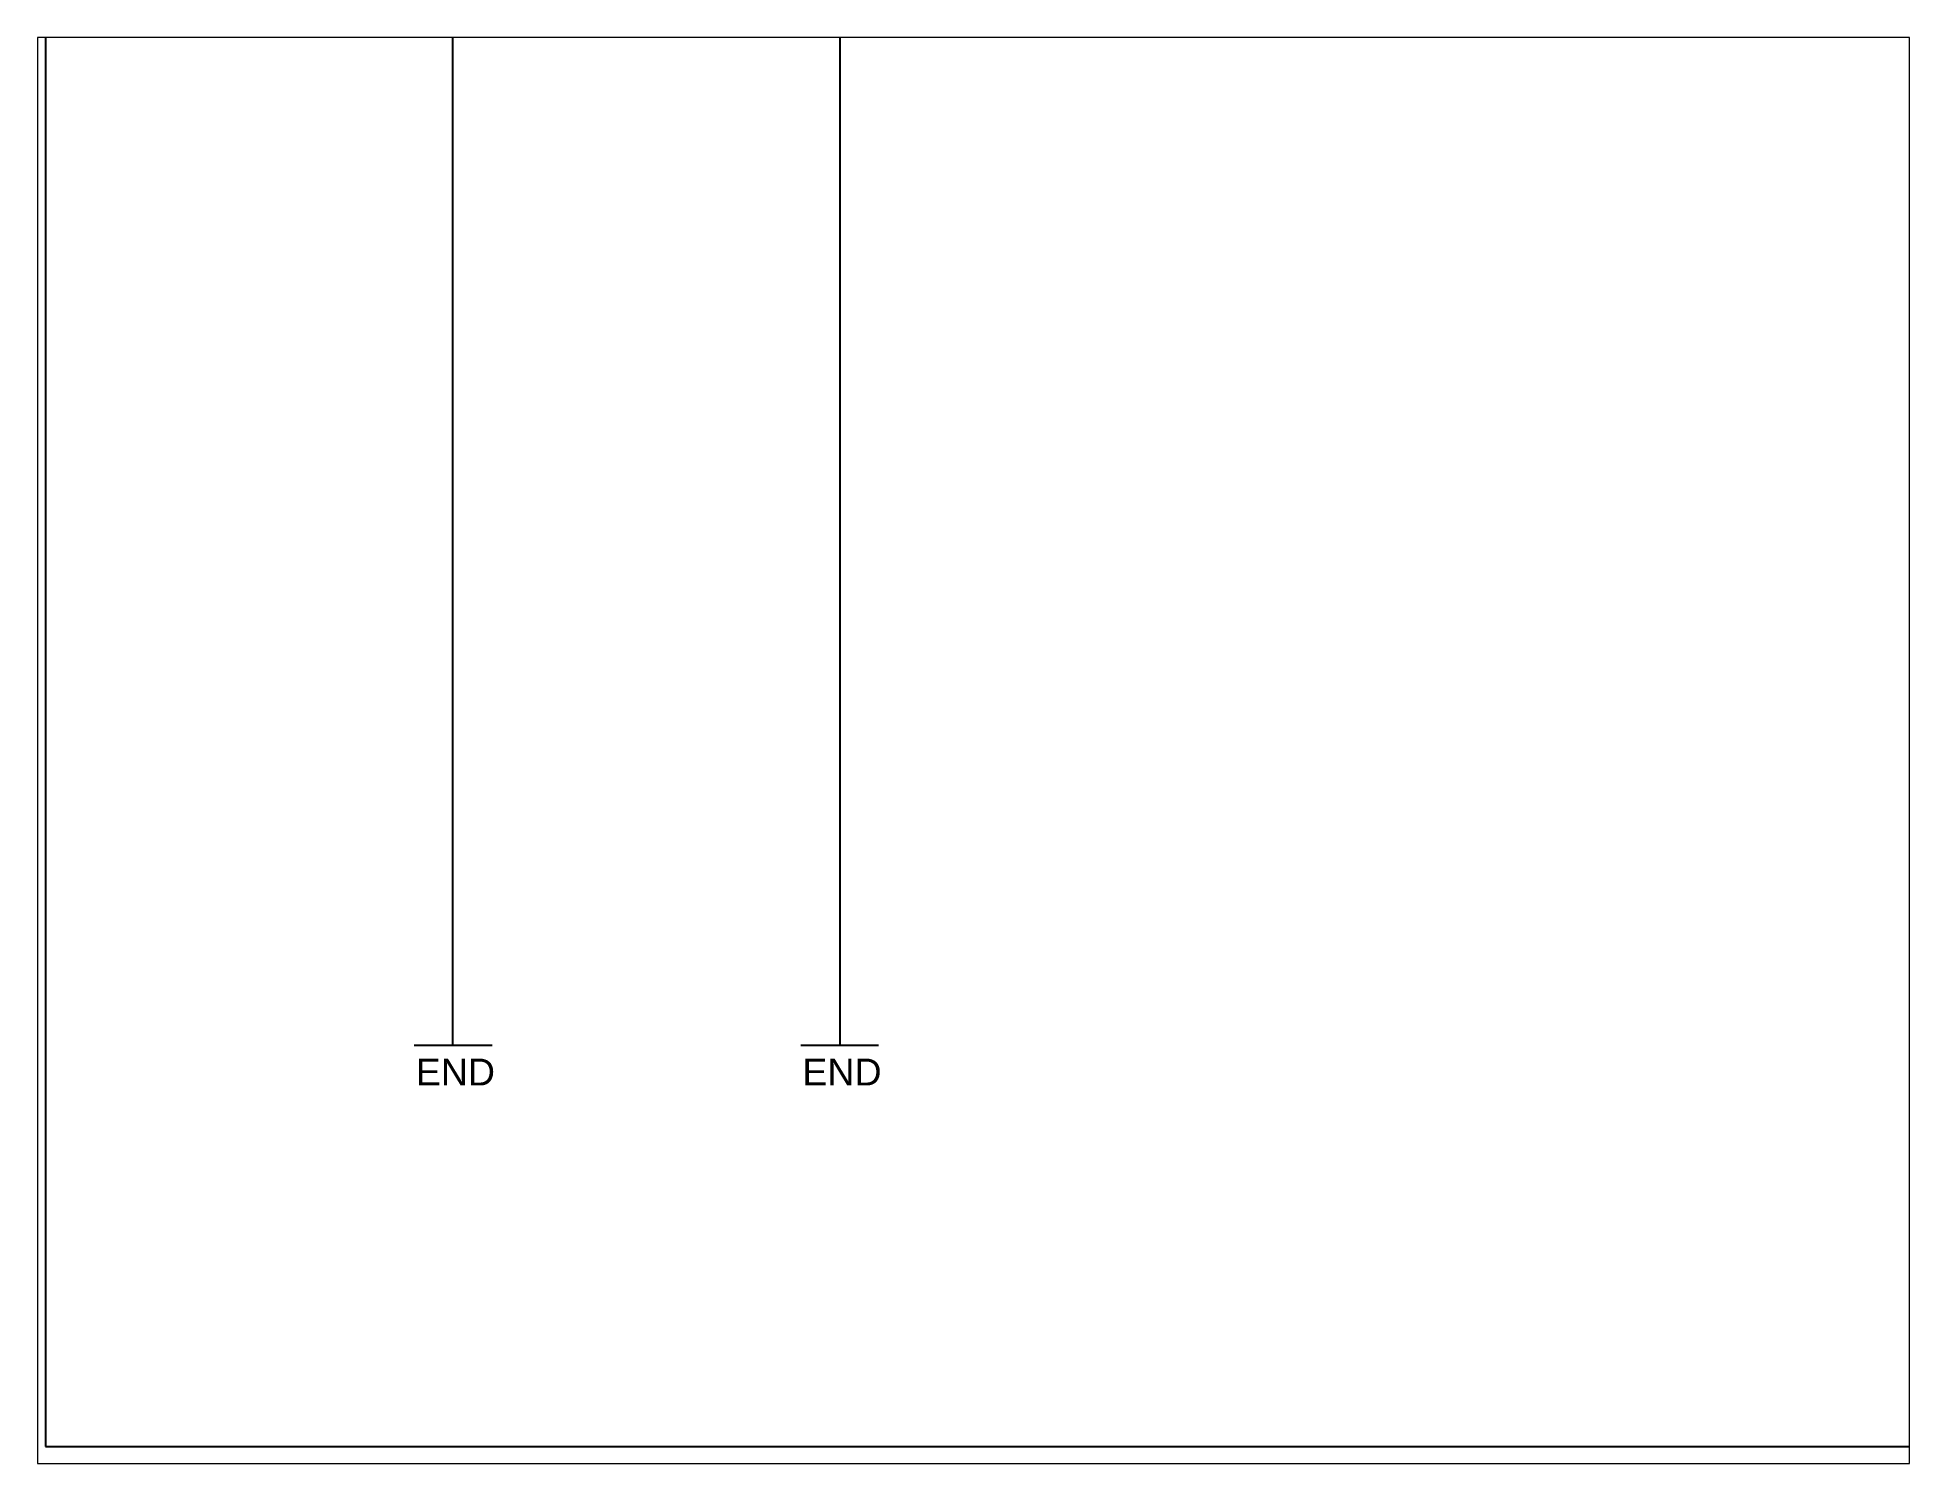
# Paper-space layout 'Layout1' of a CAD drawing. Header units: inches. Extents: x 1.05 to 9.45, y 0.8 to 7.2.
# The model-space entities are those that its viewports show. They can reach past a viewport. Long polylines and large blocks are cut down to what shows.
import ezdxf

# ---------------------------------------------------------------- set-up
doc = ezdxf.new("R2010")
doc.units = ezdxf.units.IN
doc.header["$MEASUREMENT"] = 0
doc.styles.get("Standard").update_dxf_attribs({"font": 'arial.ttf'})

msp = doc.modelspace()

# ---------------------------------------------------------------- linework, layer by layer
for p, q in [((2.633, 25.076), (2.633, 2.595)), ((5.135, 25.076), (5.135, 2.595)), ((2.385, 2.595), (2.888, 2.595)), ((4.884, 2.595), (5.386, 2.595))]:
    msp.add_line(p, q)
msp.add_lwpolyline([(0.001, 0.001), (36.958, 0.001), (36.958, 26.878), (0.001, 26.878)], close=True)

# ---------------------------------------------------------------- texts
at = {"char_height": 0.1736, "attachment_point": 1}
for insert in [(2.395, 2.508), (4.894, 2.508)]:
    msp.add_mtext_dynamic_manual_height_columns('END', width=1.77611, gutter_width=0.868, heights=[0], dxfattribs=dict(at, insert=insert))

psp = doc.layouts.get("Layout1")

# ---------------------------------------------------------------- viewports
at = {"layer": '0'}
psp.add_viewport(center=(5.25, 4), size=(8.4, 6.4), view_center_point=(6, 4.5), view_height=9.220012, dxfattribs=at)

doc.saveas('drawing.dxf')
